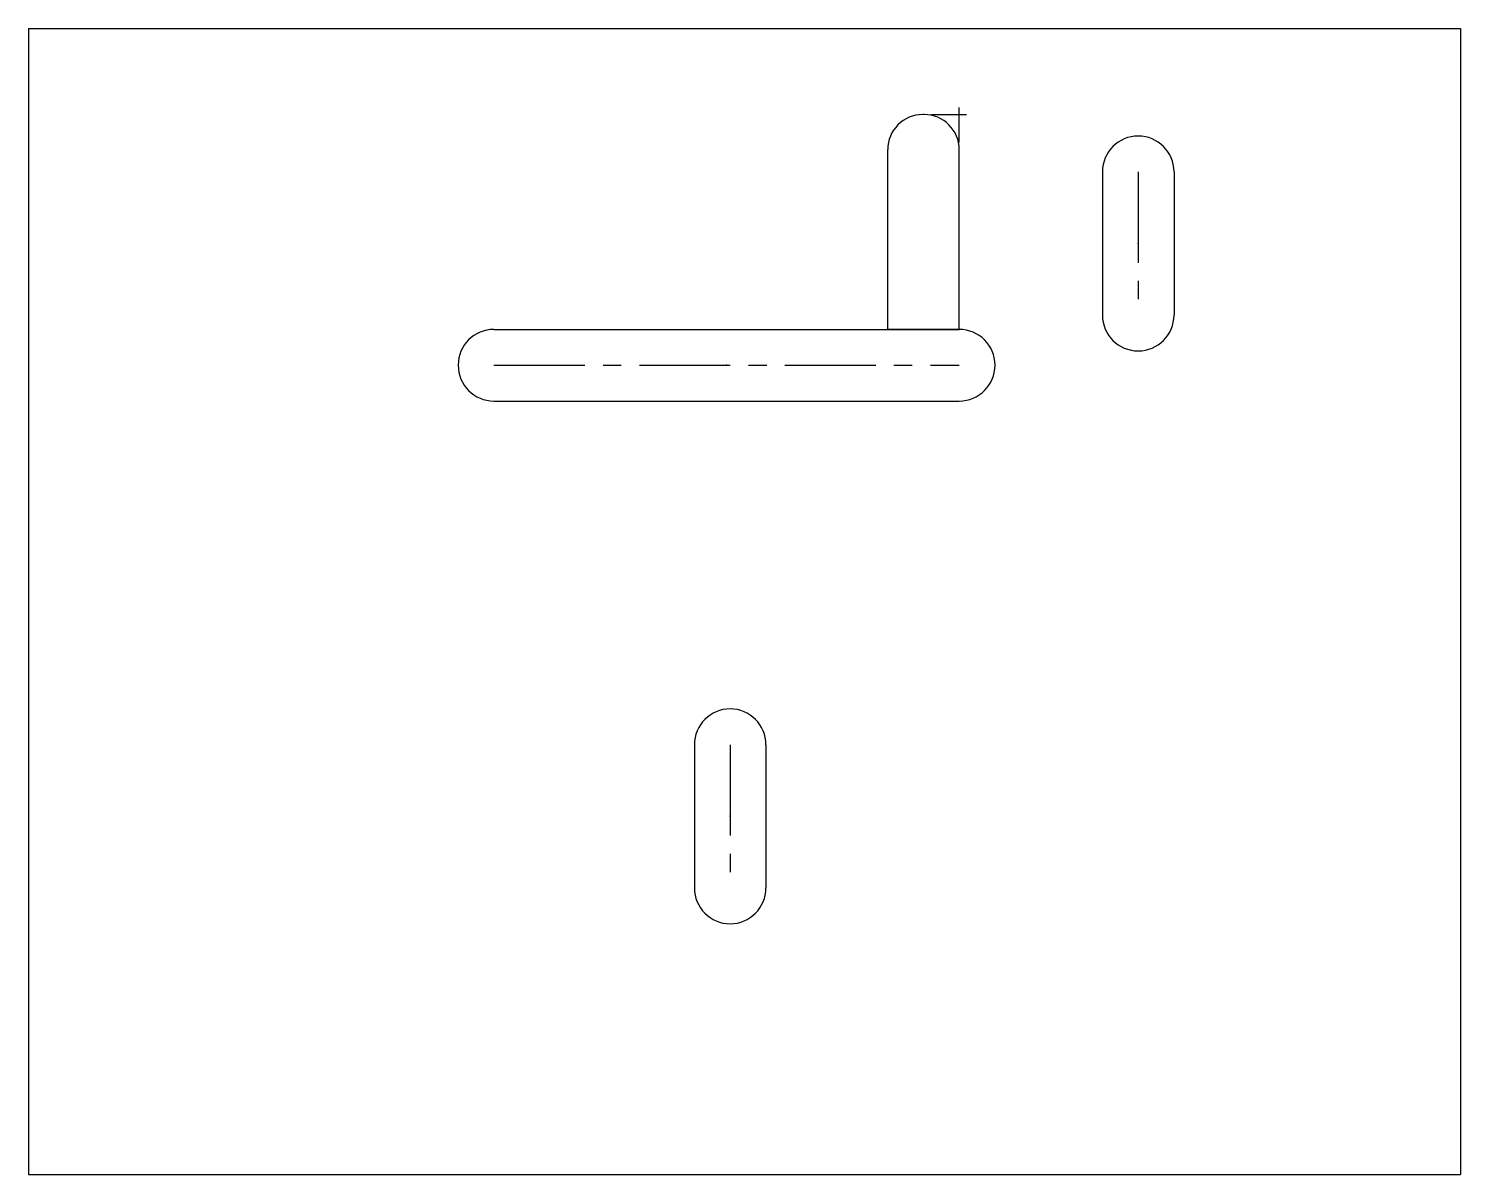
# Model space of a CAD drawing. Header units: millimetres. Extents: x 0 to 200, y -160 to 0.
import ezdxf

# ---------------------------------------------------------------- set-up
doc = ezdxf.new("R2010")
doc.units = ezdxf.units.MM
doc.header["$PDSIZE"] = -1
doc.linetypes.add('CENTERX2', pattern=[20.32, 12.7, -2.54, 2.54, -2.54])

msp = doc.modelspace()

# ---------------------------------------------------------------- linework, layer by layer
at = {"color": 7, "linetype": 'Continuous'}
for p, q in [((0, 0), (200, 0)), ((0, 0), (0, -160)), ((200, 0), (200, -160)), ((125.1, -12), (124.9, -12)), ((126.1, -12), (131, -12)), ((130, -15.9), (130, -11)), ((120, -42), (120, -16.9)), ((130, -42), (130, -16.9)), ((150, -20), (150, -40)), ((160, -20), (160, -40)), ((65, -42), (130, -42)), ((130, -42), (120, -42)), ((65, -52), (130, -52)), ((93, -100), (93, -120)), ((103, -100), (103, -120)), ((0, -160), (200, -160))]:
    msp.add_line(p, q, dxfattribs=at)
at = {"color": 7, "linetype": 'CENTERX2'}
for p, q in [((155, -20), (155, -40)), ((65, -47), (130, -47)), ((98, -100), (98, -120))]:
    msp.add_line(p, q, dxfattribs=at)
at = {"color": 7, "linetype": 'Continuous'}
for centre, radius, start, end in [((124.9, -16.9), 4.9, 90, 180), ((125.1, -16.9), 4.9, 0, 90), ((155, -20), 5, 0, 180), ((155, -40), 5, 180, 0), ((65, -47), 5, 90, 270), ((130, -47), 5, 270, 90), ((98, -100), 5, 0, 180), ((98, -120), 5, 180, 0)]:
    msp.add_arc(centre, radius, start, end, dxfattribs=at)
for p in [(155, -30), (97.5, -47), (98, -110)]:
    msp.add_point(p, dxfattribs=at)

doc.saveas('drawing.dxf')
